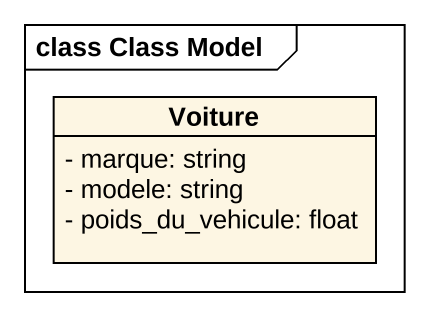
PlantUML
@startuml
mainframe class Class Model
hide circle
hide empty members
skinparam classAttributeIconSize 0
class Voiture {
  - marque: string
  - modele: string
  - poids_du_vehicule: float
}
@enduml
